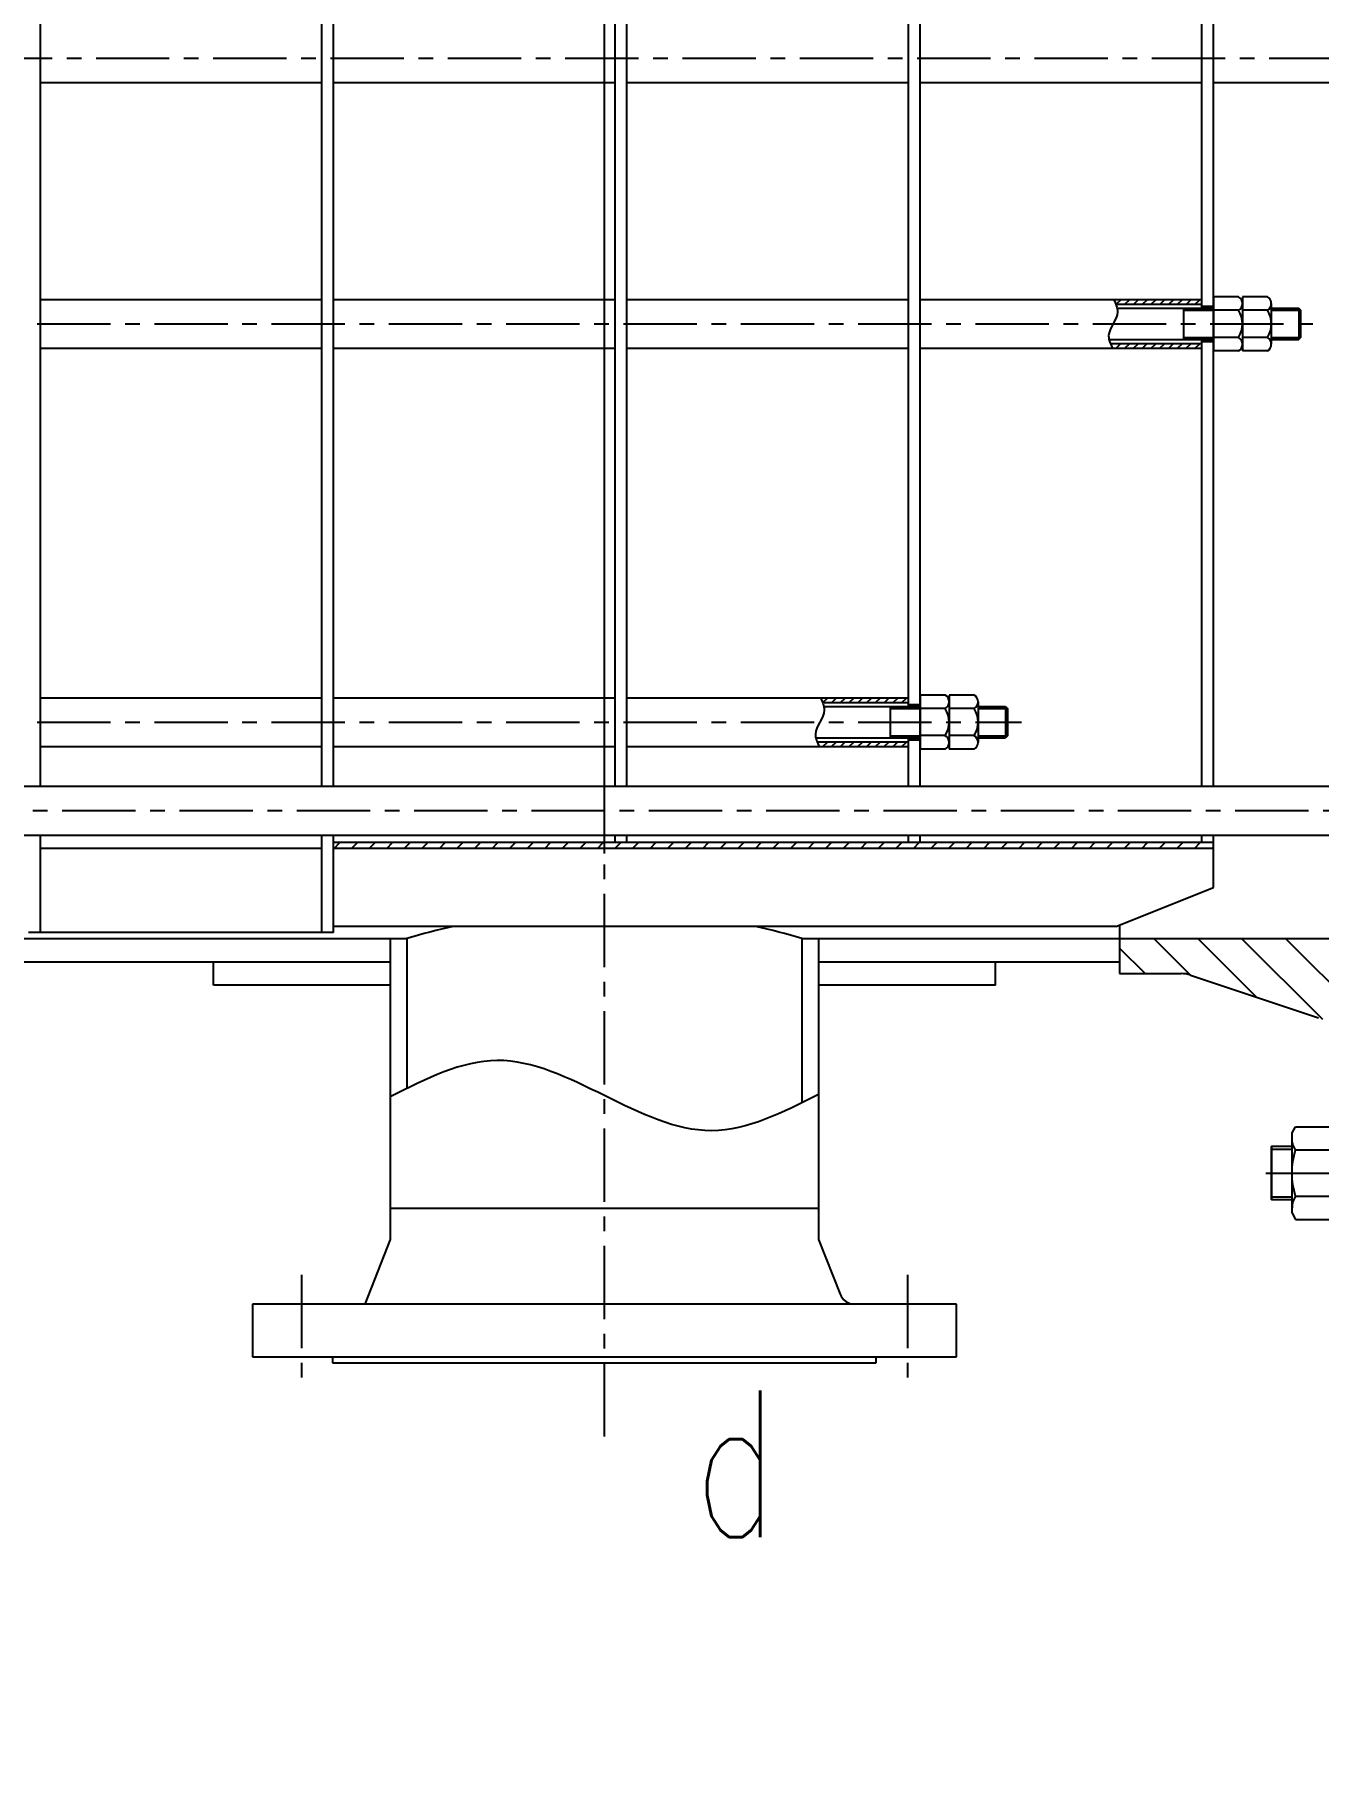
# Model space of a CAD drawing. Header units: millimetres. Extents: x -375 to 12388, y -150 to 8760.
# Drawn here: x 6805 to 7462, y 5472 to 6353 of the extents above; entities that cross this region are included whole.
import ezdxf
from ezdxf.enums import TextEntityAlignment as Align

# ---------------------------------------------------------------- set-up
doc = ezdxf.new("R2010")
doc.units = ezdxf.units.MM
doc.header["$LTSCALE"] = 30
doc.linetypes.add('CENTER', pattern=[2, 1.25, -0.25, 0.25, -0.25])
doc.layers.get('Defpoints').update_dxf_attribs({"color": 241})
for name, color, linetype in [('1轮廓实线层', 4, 'Continuous'), ('2细线层', 7, 'Continuous'), ('3中心线层', 1, 'CENTER'), ('5剖面线层', 2, 'Continuous'), ('6文字层', 3, 'Continuous'), ('7标注层', 1, 'Continuous')]:
    doc.layers.add(name, color=color, linetype=linetype)
doc.styles.add('PC_TEXTSTYLE', font='romans.shx', dxfattribs={"width": 0.7, "bigfont": 'hzfs.shx'})
doc.styles.add('TH_GBDIM', font='romans.shx', dxfattribs={"width": 0.7, "bigfont": 'hzfs.shx'})
doc.dimstyles.new('TH_GBDIM', dxfattribs={"dimscale": 15, "dimtxt": 3.5, "dimasz": 2.5, "dimexe": 2, "dimexo": 0, "dimgap": 1.5, "dimtad": 1, "dimdec": 1, "dimdsep": 46, "dimtxsty": 'TH_GBDIM', "dimcen": 2.5, "dimclrd": 256, "dimclre": 256, "dimclrt": 3, "dimadec": 0, "dimazin": 2, "dimtfac": 0.714286, "dimtdec": 1, "dimtmove": 0, "dimatfit": 3, "dimfxl": 0, "dimtzin": 0, "dimlwd": -1, "dimlwe": -1, "dimarcsym": 0})

# ---------------------------------------------------------------- blocks, each defined once
blk = doc.blocks.new('M27')
at = {"layer": '1轮廓实线层', "extrusion": (0, -1.22465e-16, -1)}
for p, q in [((-23.8, 20.5), (-21.97, 23.67)), ((-21.97, 23.67), (-1.83, 23.67)), ((-21.97, 11.84), (-1.83, 11.84))]:
    blk.add_line(p, q, dxfattribs=at)
at = {"layer": '1轮廓实线层'}
for p, q in [((-23.8, 20.5), (-23.8, -20.5)), ((0, 20.5), (-1.83, 23.67)), ((-21.97, -11.84), (-1.83, -11.84)), ((-23.8, -20.5), (-21.97, -23.67)), ((-21.97, -23.67), (-1.83, -23.67))]:
    blk.add_line(p, q, dxfattribs=at)
at = {"layer": '1轮廓实线层', "extrusion": (1.22465e-16, 0, -1)}
for p, q in [((0, 20.5), (0, -20.5)), ((0, -20.5), (-1.83, -23.67))]:
    blk.add_line(p, q, dxfattribs=at)
at = {"layer": '1轮廓实线层', "extrusion": (0, -1.22465e-16, -1)}
blk.add_arc((13.32, 17.75), 10.48, 325.61575, 0, dxfattribs=at)
at = {"layer": '1轮廓实线层'}
for centre, radius, start, end in [((-10.48, 17.75), 10.48, 325.61575, 0), ((15.37, 0), 39.17, 162.41205, 197.58795), ((-13.32, -17.75), 10.48, 145.61575, 180)]:
    blk.add_arc(centre, radius, start, end, dxfattribs=at)
at = {"layer": '1轮廓实线层', "extrusion": (1.22465e-16, 0, -1)}
for centre, radius, start, end in [((39.17, 0), 39.17, 162.41205, 197.58795), ((10.48, -17.75), 10.48, 145.61575, 180)]:
    blk.add_arc(centre, radius, start, end, dxfattribs=at)
at = {"layer": '3中心线层'}
blk.add_line((-26.8, 0), (3, 0), dxfattribs=at)
at = {"layer": '1轮廓实线层', "style": 'PC_TEXTSTYLE'}
blk.add_text('TH_SUPERPART', height=1e-29, dxfattribs=at).set_placement((0, 0))
blk = doc.blocks.new('*D50')
at = {"layer": '7标注层'}
for p, q in [((2176.33, 7045.72), (2176.33, 7128.35)), ((7096.33, 5934.46), (7096.33, 7128.35)), ((2213.83, 7098.35), (7058.83, 7098.35))]:
    blk.add_line(p, q, dxfattribs=at)
for points in [[(2213.83, 7104.6), (2213.83, 7092.1), (2176.33, 7098.35)], [(7058.83, 7104.6), (7058.83, 7092.1), (7096.33, 7098.35)]]:
    blk.add_solid(points, dxfattribs=at)
at = {"layer": 'Defpoints', "color": 0}
for p in [(7096.33, 7098.35), (2176.33, 7045.72), (7096.33, 5934.46)]:
    blk.add_point(p, dxfattribs=at)
at = {"layer": '7标注层', "color": 3, "insert": (4636.33, 7147.1), "char_height": 52.5, "attachment_point": 5, "style": 'TH_GBDIM'}
blk.add_mtext('{4920}{}{}', dxfattribs=at)
blk = doc.blocks.new('*D51')
at = {"layer": '7标注层'}
for p, q in [((894.33, 6340.99), (894.33, 5364.81)), ((8202.36, 6340.99), (8202.36, 5364.81)), ((931.83, 5394.81), (8164.86, 5394.81))]:
    blk.add_line(p, q, dxfattribs=at)
for points in [[(931.83, 5401.06), (931.83, 5388.56), (894.33, 5394.81)], [(8164.86, 5401.06), (8164.86, 5388.56), (8202.36, 5394.81)]]:
    blk.add_solid(points, dxfattribs=at)
at = {"layer": 'Defpoints', "color": 0}
for p in [(894.33, 6340.99), (8202.36, 6340.99), (8202.36, 5394.81)]:
    blk.add_point(p, dxfattribs=at)
at = {"layer": '7标注层', "color": 3, "insert": (4548.34, 5443.56), "char_height": 52.5, "attachment_point": 5, "style": 'TH_GBDIM'}
blk.add_mtext('{~7308}{}{}', dxfattribs=at)

msp = doc.modelspace()

# ---------------------------------------------------------------- hatches: boundary and pattern name
at = {"layer": '5剖面线层'}
h = msp.add_hatch(dxfattribs=at)
h.set_pattern_fill('ANSI31', color=256, style=0)
h.set_pattern_definition([(45, (2526.8075, 4298.032), (-2.245064, 2.245064), [])])
edge = h.paths.add_edge_path()
edge.add_line((7401.83, 6217.72), (7356.79, 6217.72))
edge.add_spline(control_points=[(7356.79, 6217.72), (7357.18, 6216.89), (7357.57, 6216.05), (7357.9, 6215.22)], knot_values=[0, 0, 0, 0, 2.604773, 2.604773, 2.604773, 2.604773], degree=3, periodic=0)
edge.add_line((7357.9, 6215.22), (7401.83, 6215.22))
edge.add_line((7401.83, 6215.22), (7401.83, 6217.72))
edge = h.paths.add_edge_path()
edge.add_line((7401.83, 6195.22), (7355.05, 6195.22))
edge.add_spline(control_points=[(7355.05, 6195.22), (7355.38, 6194.39), (7355.77, 6193.56), (7356.16, 6192.72)], knot_values=[23.756012, 23.756012, 23.756012, 23.756012, 26.360785, 26.360785, 26.360785, 26.360785], degree=3, periodic=0)
edge.add_line((7356.16, 6192.72), (7401.83, 6192.72))
edge.add_line((7401.83, 6192.72), (7401.83, 6195.22))
h = msp.add_hatch(dxfattribs=at)
h.set_pattern_fill('ANSI31', color=256, style=0)
h.set_pattern_definition([(45, (2376.8075, 4094.385), (-2.245064, 2.245064), [])])
edge = h.paths.add_edge_path()
edge.add_line((7251.83, 6014.08), (7206.79, 6014.08))
edge.add_spline(control_points=[(7206.79, 6014.08), (7207.18, 6013.24), (7207.57, 6012.41), (7207.9, 6011.58)], knot_values=[0, 0, 0, 0, 2.604773, 2.604773, 2.604773, 2.604773], degree=3, periodic=0)
edge.add_line((7207.9, 6011.58), (7251.83, 6011.58))
edge.add_line((7251.83, 6011.58), (7251.83, 6014.08))
edge = h.paths.add_edge_path()
edge.add_line((7251.83, 5991.58), (7205.05, 5991.58))
edge.add_spline(control_points=[(7205.05, 5991.58), (7205.38, 5990.74), (7205.77, 5989.91), (7206.16, 5989.08)], knot_values=[23.756012, 23.756012, 23.756012, 23.756012, 26.360785, 26.360785, 26.360785, 26.360785], degree=3, periodic=0)
edge.add_line((7206.16, 5989.08), (7251.83, 5989.08))
edge.add_line((7251.83, 5989.08), (7251.83, 5991.58))
h = msp.add_hatch(dxfattribs=at)
h.set_pattern_fill('ANSI31', color=256, scale=2, style=0)
h.set_pattern_definition([(45, (6594.8115, 5232.545), (-4.490128, 4.490128), [])])
h.paths.add_polyline_path([(6957.83, 5940.02), (6957.83, 5937.02), (7359.83, 5937.02), (7359.83, 5940.02)])
h.paths.add_polyline_path([(7407.83, 5937.02), (7407.83, 5940.02), (7359.83, 5940.02), (7359.83, 5937.02)])
h = msp.add_hatch(dxfattribs=at)
h.set_pattern_fill('ANSI31', color=256, scale=5, angle=90, style=0)
h.paths.add_polyline_path([(7545.83, 5890.99), (7359.83, 5890.99), (7359.83, 5872.99), (7391.39, 5872.99, -0.080612), (7396.14, 5872.22), (7461.57, 5850.41, -0.322823), (7471.83, 5836.18), (7471.83, 5785.99), (7539.83, 5785.99), (7539.83, 5798.49), (7545.83, 5798.49)])
h.paths.add_polyline_path([(7539.83, 5755.99), (7471.83, 5755.99), (7471.83, 5750.49), (7471.83, 5743.49), (7539.83, 5743.49)])

# ---------------------------------------------------------------- linework, layer by layer
at = {"layer": '1轮廓实线层'}
for p, q in [((6807.83, 6340.99), (6807.83, 6713.15)), ((6951.83, 6340.99), (6951.83, 6713.15)), ((6957.83, 6340.99), (6957.83, 6713.15)), ((7101.83, 6340.99), (7101.83, 6713.15)), ((7107.83, 6340.99), (7107.83, 6713.15)), ((7257.83, 6340.99), (7257.83, 6713.15)), ((7407.83, 6340.99), (7407.83, 6713.15)), ((7401.83, 6340.99), (7401.83, 6672.4)), ((7251.83, 6340.99), (7251.83, 6468.75)), ((6807.83, 5968.82), (6807.83, 6340.99)), ((6951.83, 5968.82), (6951.83, 6340.99)), ((6957.83, 5968.82), (6957.83, 6340.99)), ((7101.83, 5968.82), (7101.83, 6340.99)), ((7107.83, 5968.82), (7107.83, 6340.99)), ((7251.83, 6009.58), (7251.83, 6340.99)), ((7257.83, 5968.82), (7257.83, 6340.99)), ((7401.83, 6213.22), (7401.83, 6340.99)), ((7407.83, 5968.82), (7407.83, 6340.99)), ((6951.83, 6328.49), (6807.83, 6328.49)), ((7101.83, 6328.49), (6957.83, 6328.49)), ((7251.83, 6328.49), (7107.83, 6328.49)), ((7401.83, 6328.49), (7257.83, 6328.49)), ((7550.33, 6328.49), (7407.83, 6328.49)), ((6807.83, 6217.72), (6951.83, 6217.72)), ((6957.83, 6217.72), (7101.83, 6217.72)), ((7107.83, 6217.72), (7251.83, 6217.72)), ((7257.83, 6217.72), (7401.83, 6217.72)), ((7407.83, 6219.08), (7407.83, 6191.37)), ((7420.63, 6219.08), (7407.83, 6219.08)), ((7422.63, 6219.08), (7422.63, 6191.37)), ((7435.43, 6219.08), (7422.63, 6219.08)), ((7422.63, 6215.61), (7422.63, 6194.83)), ((7437.43, 6215.61), (7437.43, 6194.83)), ((7357.9, 6215.22), (7401.83, 6215.22)), ((7358.53, 6213.22), (7407.83, 6213.22)), ((7392.43, 6213.22), (7392.43, 6197.22)), ((7401.83, 6214.22), (7407.83, 6214.22)), ((7420.63, 6212.15), (7407.83, 6212.15)), ((7435.43, 6212.15), (7422.63, 6212.15)), ((7437.43, 6213.22), (7451.43, 6213.22)), ((7451.43, 6213.22), (7452.43, 6212.22)), ((7451.43, 6213.22), (7451.43, 6197.22)), ((7452.43, 6212.22), (7452.43, 6198.22)), ((7420.63, 6198.29), (7407.83, 6198.29)), ((7435.43, 6198.29), (7422.63, 6198.29)), ((7452.43, 6198.22), (7451.43, 6197.22)), ((6807.83, 6192.72), (6951.83, 6192.72)), ((6957.83, 6192.72), (7101.83, 6192.72)), ((7107.83, 6192.72), (7251.83, 6192.72)), ((7257.83, 6192.72), (7401.83, 6192.72)), ((7354.42, 6197.22), (7407.83, 6197.22)), ((7355.05, 6195.22), (7401.83, 6195.22)), ((7401.83, 5968.82), (7401.83, 6197.22)), ((7401.83, 6196.22), (7407.83, 6196.22)), ((7420.63, 6191.37), (7407.83, 6191.37)), ((7435.43, 6191.37), (7422.63, 6191.37)), ((7437.43, 6197.22), (7451.43, 6197.22)), ((6807.83, 6014.08), (6951.83, 6014.08)), ((6957.83, 6014.08), (7101.83, 6014.08)), ((7107.83, 6014.08), (7251.83, 6014.08)), ((7257.83, 6015.43), (7257.83, 5987.72)), ((7270.63, 6015.43), (7257.83, 6015.43)), ((7272.63, 6015.43), (7272.63, 5987.72)), ((7285.43, 6015.43), (7272.63, 6015.43)), ((7207.9, 6011.58), (7251.83, 6011.58)), ((7208.53, 6009.58), (7257.83, 6009.58)), ((7242.43, 6009.58), (7242.43, 5993.58)), ((7251.83, 6010.58), (7257.83, 6010.58)), ((7270.63, 6008.5), (7257.83, 6008.5)), ((7272.63, 6011.97), (7272.63, 5991.18)), ((7285.43, 6008.5), (7272.63, 6008.5)), ((7287.43, 6011.97), (7287.43, 5991.18)), ((7287.43, 6009.58), (7301.43, 6009.58)), ((7301.43, 6009.58), (7302.43, 6008.58)), ((7301.43, 6009.58), (7301.43, 5993.58)), ((7302.43, 6008.58), (7302.43, 5994.58)), ((6807.83, 5989.08), (6951.83, 5989.08)), ((6957.83, 5989.08), (7101.83, 5989.08)), ((7107.83, 5989.08), (7251.83, 5989.08)), ((7204.42, 5993.58), (7257.83, 5993.58)), ((7205.05, 5991.58), (7251.83, 5991.58)), ((7251.83, 5968.82), (7251.83, 5993.58)), ((7251.83, 5992.58), (7257.83, 5992.58)), ((7270.63, 5994.65), (7257.83, 5994.65)), ((7270.63, 5987.72), (7257.83, 5987.72)), ((7285.43, 5994.65), (7272.63, 5994.65)), ((7285.43, 5987.72), (7272.63, 5987.72)), ((7287.43, 5993.58), (7301.43, 5993.58)), ((7302.43, 5994.58), (7301.43, 5993.58)), ((1722.83, 5968.82), (7722.83, 5968.82)), ((1722.83, 5943.82), (7722.83, 5943.82)), ((6807.83, 5893.99), (6807.83, 5943.82)), ((6951.83, 5893.99), (6951.83, 5943.82)), ((6957.83, 5893.99), (6957.83, 5943.82)), ((7101.83, 5940.02), (7101.83, 5943.82)), ((7107.83, 5940.02), (7107.83, 5943.82)), ((7251.83, 5940.02), (7251.83, 5943.82)), ((7257.83, 5940.02), (7257.83, 5943.82)), ((7401.83, 5940.02), (7401.83, 5943.82)), ((7407.83, 5937.02), (7407.83, 5943.82)), ((6951.83, 5937.02), (6807.83, 5937.02)), ((7407.83, 5940.02), (6957.83, 5940.02)), ((7407.83, 5937.02), (6957.83, 5937.02)), ((7407.83, 5917.02), (7407.83, 5937.02)), ((7357.83, 5897.02), (7407.83, 5917.02)), ((1946.33, 5890.99), (6995.33, 5890.99)), ((6807.83, 5893.99), (6801.83, 5893.99)), ((6951.83, 5893.99), (6807.83, 5893.99)), ((6957.83, 5893.99), (6951.83, 5893.99)), ((7357.83, 5897.02), (6957.83, 5897.02)), ((6986.83, 5890.99), (6986.83, 5736.99)), ((6995.33, 5890.99), (6995.33, 5814.28)), ((7197.33, 5890.99), (7197.33, 5806.9)), ((7197.33, 5890.99), (7359.83, 5890.99)), ((7205.83, 5890.99), (7205.83, 5736.99)), ((7359.83, 5897.82), (7359.83, 5872.99)), ((7359.83, 5890.99), (7545.83, 5890.99)), ((1946.33, 5878.99), (6986.83, 5878.99)), ((6896.33, 5866.99), (6896.33, 5878.99)), ((7205.83, 5878.99), (7359.83, 5878.99)), ((7296.33, 5866.99), (7296.33, 5878.99)), ((7359.83, 5872.99), (7391.39, 5872.99)), ((7396.14, 5872.22), (7461.57, 5850.41)), ((6986.83, 5866.99), (6896.33, 5866.99)), ((7296.33, 5866.99), (7205.83, 5866.99)), ((7437.58, 5757.49), (7437.58, 5784.49)), ((6986.83, 5753.99), (6986.83, 5752.99)), ((6986.83, 5752.99), (7205.83, 5752.99)), ((7205.83, 5753.99), (7205.83, 5752.99)), ((6986.83, 5736.99), (6973.83, 5703.99)), ((7205.83, 5736.99), (7216.83, 5709.05)), ((6916.33, 5703.99), (6916.33, 5676.99)), ((7276.33, 5703.99), (6916.33, 5703.99)), ((6973.83, 5703.99), (6916.33, 5703.99)), ((7276.33, 5676.99), (7276.33, 5703.99)), ((6916.33, 5676.99), (7276.33, 5676.99)), ((6957.33, 5676.99), (6957.33, 5673.99)), ((6957.33, 5673.99), (7235.33, 5673.99)), ((7235.33, 5673.99), (7235.33, 5676.99))]:
    msp.add_line(p, q, dxfattribs=at)
for points in [[(7448.03, 5784.49), (7437.58, 5784.49), (7437.58, 5783.14), (7437.58, 5758.84)], [(7437.58, 5758.84), (7437.58, 5757.49), (7448.03, 5757.49)]]:
    msp.add_lwpolyline(points, dxfattribs=at)
for centre, radius, start, end in [((7418.63, 6215.61), 4, 300, 60), ((7433.43, 6215.61), 4, 300, 60), ((7409.63, 6205.22), 13, 327.79577, 32.20423), ((7424.43, 6205.22), 13, 327.79577, 32.20423), ((7418.63, 6194.83), 4, 300, 60), ((7433.43, 6194.83), 4, 300, 60), ((7268.63, 6011.97), 4, 300, 60), ((7283.43, 6011.97), 4, 300, 60), ((7259.63, 6001.58), 13, 327.79577, 32.20423), ((7274.43, 6001.58), 13, 327.79577, 32.20423), ((7268.63, 5991.18), 4, 300, 60), ((7283.43, 5991.18), 4, 300, 60), ((7096.33, 5544.2), 361.19, 102.36219, 106.23803), ((7096.33, 5544.2), 361.19, 73.76197, 77.63781), ((7391.39, 5857.99), 15, 71.56505, 90), ((7224.28, 5711.99), 8, 201.50143, 270)]:
    msp.add_arc(centre, radius, start, end, dxfattribs=at)
at = {"layer": '2细线层'}
for p, q in [((7392.43, 6212.22), (7407.83, 6212.22)), ((7437.43, 6212.22), (7452.43, 6212.22)), ((7392.43, 6198.22), (7407.83, 6198.22)), ((7437.43, 6198.22), (7452.43, 6198.22)), ((7242.43, 6008.58), (7257.83, 6008.58)), ((7287.43, 6008.58), (7302.43, 6008.58)), ((7242.43, 5994.58), (7257.83, 5994.58)), ((7287.43, 5994.58), (7302.43, 5994.58)), ((7437.58, 5758.84), (7448.03, 5758.84))]:
    msp.add_line(p, q, dxfattribs=at)
at = {"layer": '2细线层', "extrusion": (0, 1.22465e-16, -1)}
msp.add_line((7437.58, 5783.14), (7448.03, 5783.14), dxfattribs=at)
at = {"layer": '2细线层'}
for points in [[(7356.79, 6217.72), (7358.72, 6211.42), (7354.23, 6199.03), (7356.16, 6192.72)], [(7206.79, 6014.08), (7208.72, 6007.77), (7204.23, 5995.38), (7206.16, 5989.08)], [(7205.83, 5811.17), (7151.18, 5792.63), (7041.48, 5828.55), (6986.83, 5810)]]:
    msp.add_spline(points, degree=3, dxfattribs=at)
at = {"layer": '3中心线层'}
for p, q in [((8253.8, 6340.99), (868.24, 6340.99)), ((1766.14, 6205.22), (7460.88, 6205.22)), ((1766.14, 6001.58), (7309.65, 6001.58)), ((1719.01, 5956.32), (7722.83, 5956.32)), ((7096.33, 5636.26), (7096.33, 5934.46)), ((7434.58, 5770.99), (7655.58, 5770.99)), ((6941.33, 5718.99), (6941.33, 5658.99)), ((7251.33, 5718.99), (7251.33, 5658.99))]:
    msp.add_line(p, q, dxfattribs=at)

# ---------------------------------------------------------------- block references
at = {"layer": '1轮廓实线层', "xscale": -1, "rotation": 180}
msp.add_blockref('M27', (7471.83, 5770.99), dxfattribs=at)

# ---------------------------------------------------------------- texts
at = {"layer": '6文字层', "style": 'PC_TEXTSTYLE', "width": 0.7}
msp.add_text('d', height=75, dxfattribs=at).set_placement((7163.55, 5562.36), align=Align.BOTTOM_CENTER)

# ---------------------------------------------------------------- dimensions: what is measured, and where the dimension line sits
at = {"layer": '7标注层'}
dim = msp.add_linear_dim(base=(7096.33, 7098.35), p1=(2176.33, 7045.72), p2=(7096.33, 5934.46), text='{<>}{}{}', dimstyle='TH_GBDIM', override={"dimexo": 0, "dimgap": 1.5, "dimtad": 1, "dimjust": 0, "dimdec": 1, "dimlfac": 1, "dimse1": 0, "dimse2": 0, "dimsd1": 0, "dimsd2": 0}, dxfattribs=at)
dim.commit()
dim.dimension.update_dxf_attribs({"geometry": '*D50', "text_midpoint": (4636.33, 7147.1)})
dim = msp.add_linear_dim(base=(8202.36, 5394.81), p1=(894.33, 6340.99), p2=(8202.36, 6340.99), text='{~<>}{}{}', dimstyle='TH_GBDIM', override={"dimexo": 0, "dimgap": 1.5, "dimtad": 1, "dimjust": 0, "dimdec": 1, "dimlfac": 1, "dimse1": 0, "dimse2": 0, "dimsd1": 0, "dimsd2": 0}, dxfattribs=at)
dim.commit()
dim.dimension.update_dxf_attribs({"geometry": '*D51', "text_midpoint": (4548.34, 5394.81), "dimtype": 160})

doc.saveas('drawing.dxf')
